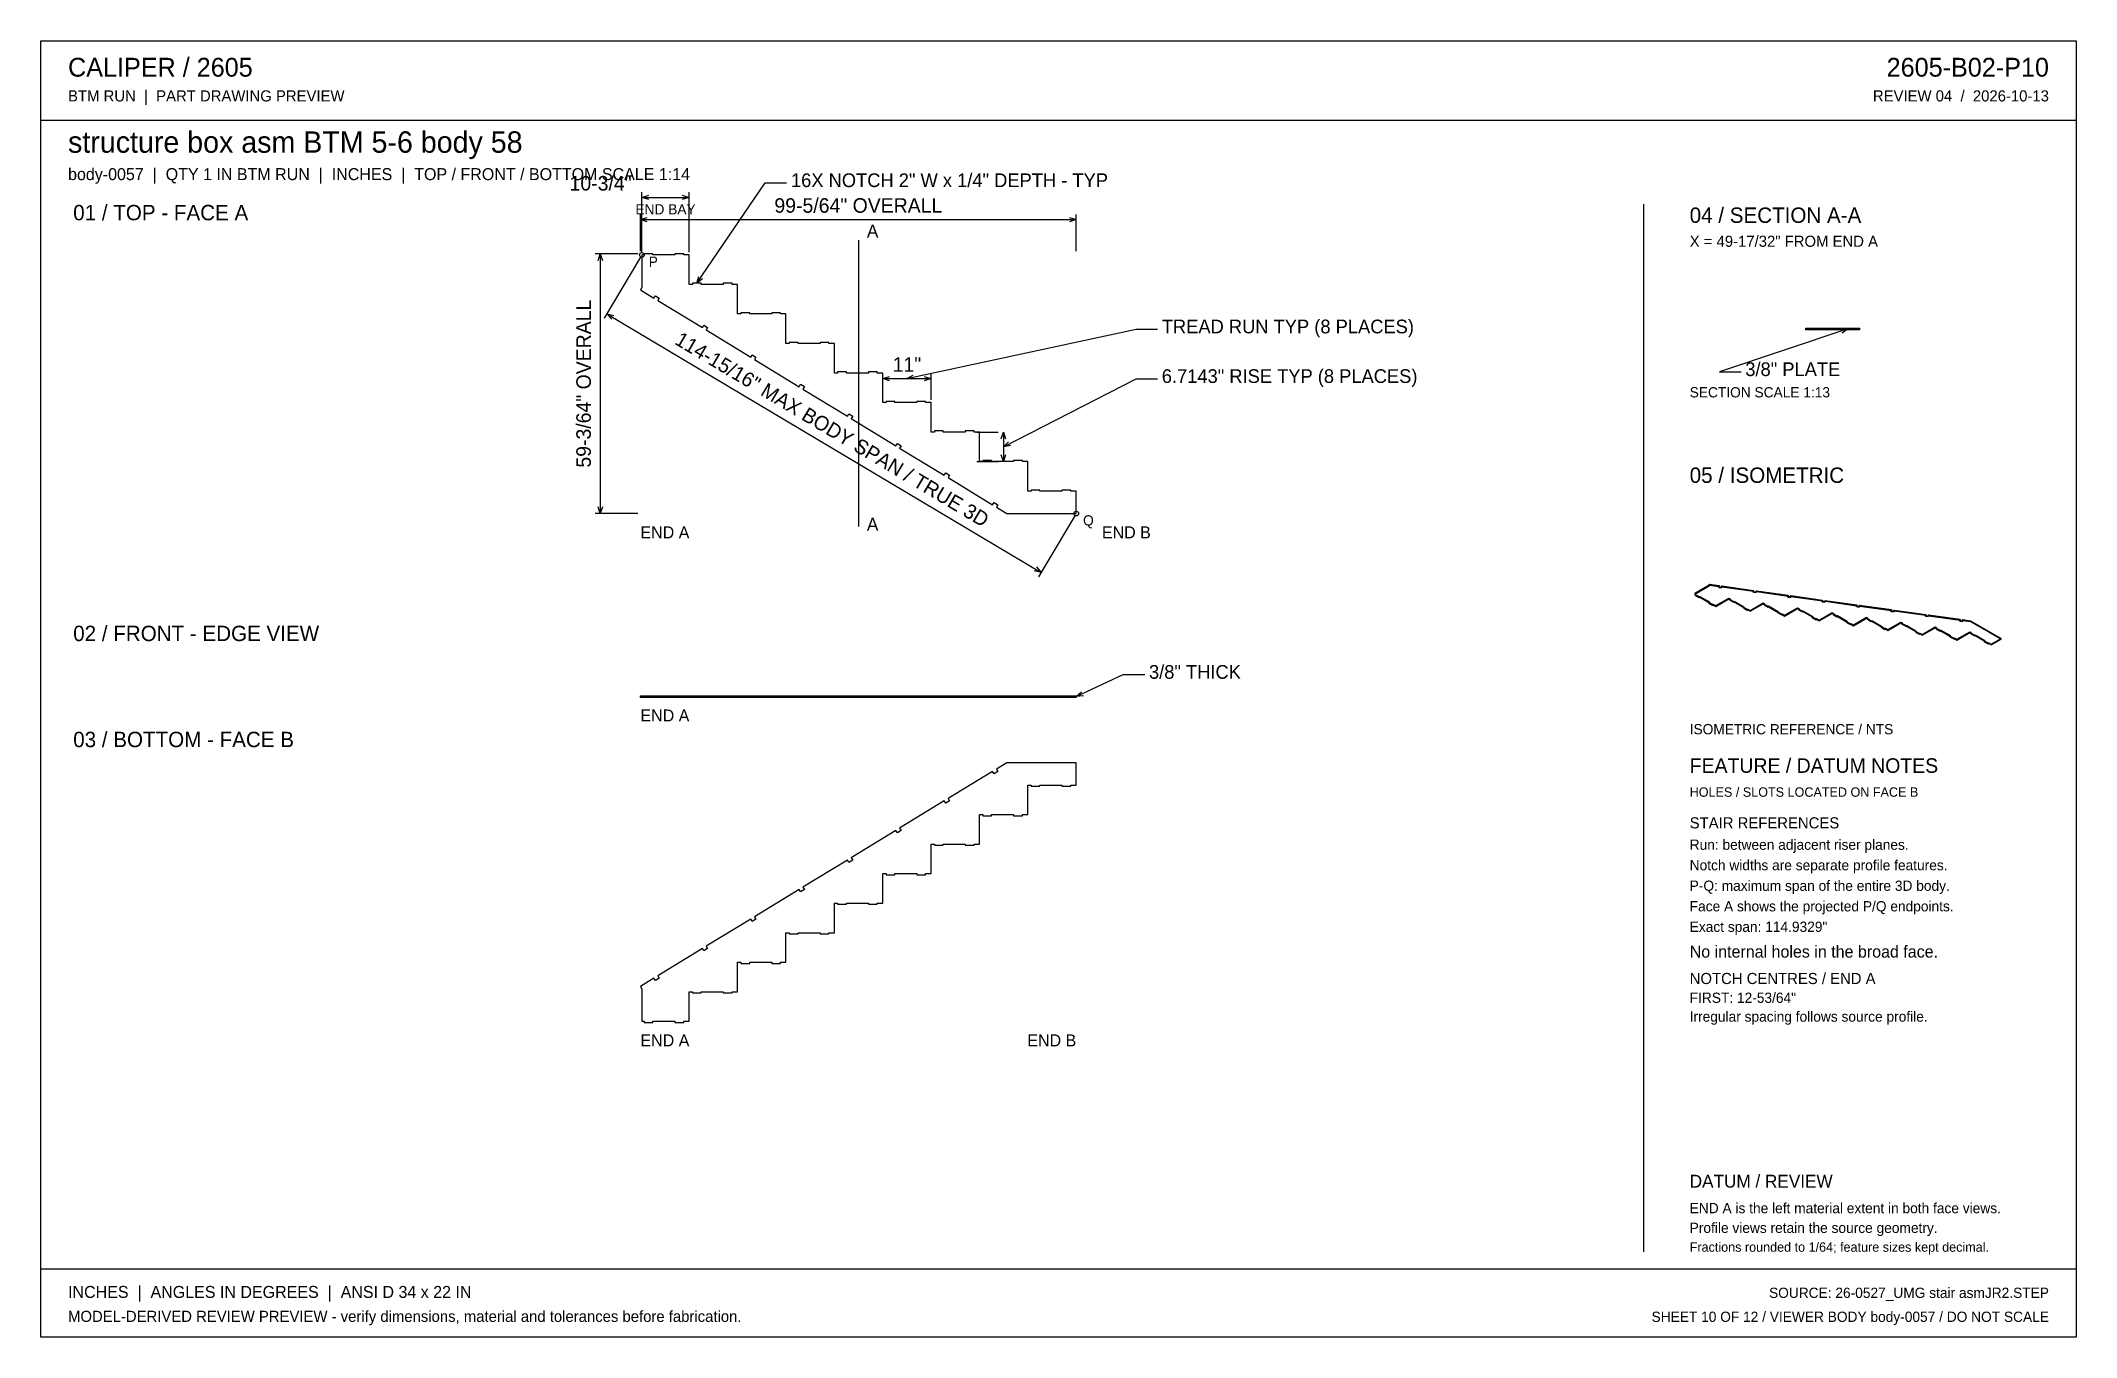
# Model space of a CAD drawing. Header units: inches. Extents: x 7 to 469, y 7 to 301.
import ezdxf
from ezdxf.enums import TextEntityAlignment as Align

# ---------------------------------------------------------------- set-up
doc = ezdxf.new("R2010")
doc.units = ezdxf.units.IN
doc.header["$MEASUREMENT"] = 0

msp = doc.modelspace()

# ---------------------------------------------------------------- linework, layer by layer
at = {"layer": 'ANNOTATION'}
for p, q in [((155.79, 246.23), (171.34, 269.08)), ((171.34, 269.08), (176.2, 269.08)), ((143.29, 253.28), (143.29, 266.94)), ((143.29, 265.78), (144.84, 266.26)), ((143.29, 265.78), (154.04, 265.78)), ((144.84, 265.29), (143.29, 265.78)), ((152.48, 266.26), (154.04, 265.78)), ((154.04, 265.78), (152.48, 265.29)), ((154.04, 253.28), (154.04, 266.94)), ((142.96, 253.53), (142.96, 261.89)), ((142.96, 260.72), (144.52, 261.21)), ((142.96, 260.72), (242.04, 260.72)), ((144.52, 260.24), (142.96, 260.72)), ((240.48, 261.21), (242.04, 260.72)), ((242.04, 260.72), (240.48, 260.24)), ((242.04, 253.53), (242.04, 261.89)), ((192.5, 256.05), (192.5, 190.97)), ((142.38, 252.94), (132.66, 252.94)), ((133.34, 251.39), (133.82, 252.94)), ((133.82, 252.94), (133.82, 193.89)), ((133.82, 252.94), (134.31, 251.39)), ((142.99, 252.19), (134.73, 238.33)), ((155.79, 246.23), (156.26, 247.79)), ((157.06, 247.24), (155.79, 246.23)), ((135.33, 239.33), (234.08, 180.52)), ((136.42, 238.11), (135.33, 239.33)), ((135.33, 239.33), (136.91, 238.95)), ((203.54, 224.57), (255.65, 235.83)), ((255.65, 235.83), (260.51, 235.83)), ((417.47, 235.85), (388.31, 226.12)), ((415.84, 235.82), (417.47, 235.85)), ((417.47, 235.85), (416.15, 234.9)), ((198.04, 219.71), (198.04, 225.73)), ((198.04, 224.57), (199.59, 225.05)), ((198.04, 224.57), (209.04, 224.57)), ((199.59, 224.08), (198.04, 224.57)), ((203.54, 224.57), (204.96, 225.37)), ((205.16, 224.42), (203.54, 224.57)), ((207.48, 225.05), (209.04, 224.57)), ((209.04, 224.57), (207.48, 224.08)), ((209.04, 219.71), (209.04, 225.73)), ((225.48, 209.05), (255.65, 224.55)), ((255.65, 224.55), (260.51, 224.55)), ((388.31, 226.12), (393.17, 226.12)), ((219.45, 212.41), (224.32, 212.41)), ((225, 210.85), (225.48, 212.41)), ((225.48, 212.41), (225.48, 205.69)), ((225.48, 212.41), (225.97, 210.85)), ((225.48, 209.05), (226.64, 210.19)), ((227.09, 209.33), (225.48, 209.05)), ((219.45, 205.69), (224.32, 205.69)), ((225.48, 205.69), (225, 207.25)), ((225.97, 207.25), (225.48, 205.69)), ((133.82, 193.89), (133.34, 195.45)), ((134.31, 195.45), (133.82, 193.89)), ((142.38, 193.89), (132.66, 193.89)), ((241.74, 193.39), (233.48, 179.52)), ((234.08, 180.52), (232.49, 180.9)), ((232.99, 181.74), (234.08, 180.52)), ((242.04, 152.26), (252.73, 157.31)), ((242.04, 152.26), (243.24, 153.36)), ((252.73, 157.31), (257.59, 157.31)), ((243.65, 152.48), (242.04, 152.26))]:
    msp.add_line(p, q, dxfattribs=at)
for centre in [(143.29, 252.69), (242.04, 193.89)]:
    msp.add_circle(centre, 0.544, dxfattribs=at)
at = {"layer": 'OUTLINE'}
for p, q in [((6.61, 301.39), (469.39, 301.39)), ((6.61, 6.61), (6.61, 301.39)), ((469.39, 301.39), (469.39, 6.61)), ((6.61, 283.31), (469.39, 283.31)), ((371, 264.25), (371, 26.06)), ((143.29, 252.69), (143.29, 245.28)), ((143.79, 252.69), (143.29, 252.69)), ((145.79, 252.94), (143.79, 252.94)), ((143.79, 252.94), (143.79, 252.69)), ((145.79, 252.69), (145.79, 252.94)), ((150.79, 252.69), (145.79, 252.69)), ((152.79, 252.94), (150.79, 252.94)), ((150.79, 252.94), (150.79, 252.69)), ((152.79, 252.69), (152.79, 252.94)), ((154.04, 252.69), (152.79, 252.69)), ((154.04, 245.98), (154.04, 252.69)), ((143.29, 245.28), (142.96, 244.75)), ((154.79, 245.98), (154.04, 245.98)), ((156.79, 246.23), (154.79, 246.23)), ((154.79, 246.23), (154.79, 245.98)), ((156.79, 245.98), (156.79, 246.23)), ((161.79, 245.98), (156.79, 245.98)), ((163.79, 246.23), (161.79, 246.23)), ((161.79, 246.23), (161.79, 245.98)), ((163.79, 245.98), (163.79, 246.23)), ((165.04, 245.98), (163.79, 245.98)), ((165.04, 239.26), (165.04, 245.98)), ((142.96, 244.75), (146.03, 242.88)), ((146.03, 242.88), (146.36, 243.41)), ((146.36, 243.41), (147.22, 242.88)), ((147.22, 242.88), (146.89, 242.35)), ((146.89, 242.35), (157.03, 236.16)), ((157.03, 236.16), (157.36, 236.69)), ((157.36, 236.69), (158.22, 236.17)), ((158.22, 236.17), (157.89, 235.63)), ((165.79, 239.26), (165.04, 239.26)), ((167.79, 239.51), (165.79, 239.51)), ((165.79, 239.51), (165.79, 239.26)), ((167.79, 239.26), (167.79, 239.51)), ((172.79, 239.26), (167.79, 239.26)), ((174.79, 239.51), (172.79, 239.51)), ((172.79, 239.51), (172.79, 239.26)), ((174.79, 239.26), (174.79, 239.51)), ((176.04, 239.26), (174.79, 239.26)), ((176.04, 232.55), (176.04, 239.26)), ((407.88, 236.06), (420.08, 236.06)), ((407.88, 235.65), (407.88, 236.06)), ((408.46, 235.65), (408.87, 236.06)), ((410.02, 235.65), (410.42, 236.06)), ((411.58, 235.65), (411.98, 236.06)), ((413.13, 235.65), (413.53, 236.06)), ((414.69, 235.65), (415.09, 236.06)), ((416.24, 235.65), (416.65, 236.06)), ((417.8, 235.65), (418.2, 236.06)), ((419.35, 235.65), (419.76, 236.06)), ((420.08, 236.06), (420.08, 235.65)), ((157.89, 235.63), (168.03, 229.45)), ((176.79, 232.55), (176.04, 232.55)), ((178.79, 232.8), (176.79, 232.8)), ((176.79, 232.8), (176.79, 232.55)), ((178.79, 232.55), (178.79, 232.8)), ((183.79, 232.55), (178.79, 232.55)), ((185.79, 232.8), (183.79, 232.8)), ((183.79, 232.8), (183.79, 232.55)), ((185.79, 232.55), (185.79, 232.8)), ((187.04, 232.55), (185.79, 232.55)), ((187.04, 225.84), (187.04, 232.55)), ((420.08, 235.65), (407.88, 235.65)), ((168.03, 229.45), (168.36, 229.98)), ((168.36, 229.98), (169.22, 229.45)), ((169.22, 229.45), (168.89, 228.92)), ((168.89, 228.92), (179.03, 222.73)), ((179.03, 222.73), (179.36, 223.27)), ((179.36, 223.27), (180.22, 222.74)), ((180.22, 222.74), (179.89, 222.2)), ((179.89, 222.2), (190.03, 216.02)), ((187.79, 225.84), (187.04, 225.84)), ((189.79, 226.09), (187.79, 226.09)), ((187.79, 226.09), (187.79, 225.84)), ((189.79, 225.84), (189.79, 226.09)), ((194.79, 225.84), (189.79, 225.84)), ((196.79, 226.09), (194.79, 226.09)), ((194.79, 226.09), (194.79, 225.84)), ((196.79, 225.84), (196.79, 226.09)), ((198.04, 225.84), (196.79, 225.84)), ((198.04, 219.12), (198.04, 225.84)), ((198.79, 219.12), (198.04, 219.12)), ((200.79, 219.37), (198.79, 219.37)), ((198.79, 219.37), (198.79, 219.12)), ((200.79, 219.12), (200.79, 219.37)), ((205.79, 219.12), (200.79, 219.12)), ((207.79, 219.37), (205.79, 219.37)), ((205.79, 219.37), (205.79, 219.12)), ((207.79, 219.12), (207.79, 219.37)), ((209.04, 219.12), (207.79, 219.12)), ((209.04, 212.41), (209.04, 219.12)), ((190.03, 216.02), (190.36, 216.55)), ((190.36, 216.55), (191.22, 216.02)), ((191.22, 216.02), (190.89, 215.49)), ((190.89, 215.49), (201.03, 209.3)), ((201.03, 209.3), (201.36, 209.84)), ((201.36, 209.84), (202.22, 209.31)), ((202.22, 209.31), (201.89, 208.78)), ((201.89, 208.78), (212.03, 202.59)), ((209.79, 212.41), (209.04, 212.41)), ((211.79, 212.66), (209.79, 212.66)), ((209.79, 212.66), (209.79, 212.41)), ((211.79, 212.41), (211.79, 212.66)), ((216.79, 212.41), (211.79, 212.41)), ((218.79, 212.66), (216.79, 212.66)), ((216.79, 212.66), (216.79, 212.41)), ((218.79, 212.41), (218.79, 212.66)), ((220.04, 212.41), (218.79, 212.41)), ((220.04, 205.69), (220.04, 212.41)), ((220.79, 205.69), (220.04, 205.69)), ((222.79, 205.94), (220.79, 205.94)), ((220.79, 205.94), (220.79, 205.69)), ((222.79, 205.69), (222.79, 205.94)), ((227.79, 205.69), (222.79, 205.69)), ((229.79, 205.94), (227.79, 205.94)), ((227.79, 205.94), (227.79, 205.69)), ((229.79, 205.69), (229.79, 205.94)), ((231.04, 205.69), (229.79, 205.69)), ((231.04, 198.98), (231.04, 205.69)), ((212.03, 202.59), (212.36, 203.12)), ((212.36, 203.12), (213.22, 202.6)), ((213.22, 202.6), (212.89, 202.06)), ((212.89, 202.06), (223.03, 195.88)), ((233.79, 199.23), (231.79, 199.23)), ((231.79, 199.23), (231.79, 198.98)), ((233.79, 198.98), (233.79, 199.23)), ((240.79, 199.23), (238.79, 199.23)), ((238.79, 199.23), (238.79, 198.98)), ((240.79, 198.98), (240.79, 199.23)), ((223.03, 195.88), (223.36, 196.41)), ((223.36, 196.41), (224.22, 195.88)), ((224.22, 195.88), (223.89, 195.35)), ((223.89, 195.35), (226.28, 193.89)), ((231.79, 198.98), (231.04, 198.98)), ((238.79, 198.98), (233.79, 198.98)), ((242.04, 198.98), (240.79, 198.98)), ((242.04, 193.89), (242.04, 198.98)), ((226.28, 193.89), (242.04, 193.89)), ((385.94, 177.59), (382.67, 175.7)), ((385.94, 177.4), (382.67, 175.51)), ((386.03, 177.81), (385.94, 177.59)), ((386.03, 177.62), (385.94, 177.4)), ((385.94, 177.4), (385.94, 177.59)), ((386.03, 177.62), (386.03, 177.81)), ((386.03, 177.81), (388.22, 177.51)), ((386.03, 177.62), (388.22, 177.32)), ((388.22, 177.51), (388.12, 177.29)), ((388.22, 177.32), (388.12, 177.1)), ((388.12, 177.1), (388.12, 177.29)), ((388.12, 177.29), (388.74, 177.2)), ((388.12, 177.1), (388.74, 177.01)), ((388.22, 177.32), (388.22, 177.51)), ((388.83, 177.42), (388.74, 177.2)), ((388.83, 177.23), (388.74, 177.01)), ((388.74, 177.01), (388.74, 177.2)), ((388.83, 177.42), (396.04, 176.41)), ((388.83, 177.23), (388.83, 177.42)), ((388.83, 177.23), (396.04, 176.22)), ((396.04, 176.41), (395.95, 176.19)), ((396.04, 176.22), (395.95, 176)), ((395.95, 176.19), (396.57, 176.11)), ((395.95, 176), (395.95, 176.19)), ((395.95, 176), (396.57, 175.92)), ((396.04, 176.22), (396.04, 176.41)), ((396.66, 176.33), (396.57, 176.11)), ((396.66, 176.14), (396.57, 175.92)), ((396.57, 175.92), (396.57, 176.11)), ((396.66, 176.14), (396.66, 176.33)), ((396.66, 176.33), (403.87, 175.32)), ((396.66, 176.14), (403.87, 175.13)), ((382.67, 175.7), (382.89, 175.57)), ((382.67, 175.7), (382.67, 175.51)), ((382.67, 175.51), (382.89, 175.38)), ((382.78, 175.51), (382.89, 175.57)), ((382.78, 175.51), (383.66, 175)), ((382.78, 175.32), (382.78, 175.51)), ((382.78, 175.32), (382.89, 175.38)), ((382.78, 175.32), (383.66, 174.81)), ((382.89, 175.38), (382.89, 175.57)), ((383.66, 175), (383.77, 175.06)), ((383.66, 174.81), (383.66, 175)), ((383.66, 174.81), (383.77, 174.87)), ((383.77, 174.87), (383.77, 175.06)), ((383.77, 175.06), (385.98, 173.79)), ((383.77, 174.87), (385.98, 173.6)), ((385.87, 173.72), (385.98, 173.79)), ((385.87, 173.72), (386.75, 173.21)), ((385.87, 173.53), (385.87, 173.72)), ((385.87, 173.53), (385.98, 173.6)), ((385.87, 173.53), (386.75, 173.02)), ((385.98, 173.6), (385.98, 173.79)), ((386.75, 173.21), (386.86, 173.28)), ((386.75, 173.02), (386.75, 173.21)), ((386.75, 173.02), (386.86, 173.09)), ((386.86, 173.28), (387.42, 172.96)), ((386.86, 173.09), (386.86, 173.28)), ((386.86, 173.09), (387.42, 172.77)), ((387.42, 172.96), (390.38, 174.67)), ((387.42, 172.77), (390.38, 174.48)), ((387.42, 172.77), (387.42, 172.96)), ((390.38, 174.67), (390.71, 174.48)), ((390.38, 174.48), (390.38, 174.67)), ((390.38, 174.48), (390.71, 174.29)), ((390.6, 174.42), (390.71, 174.48)), ((390.6, 174.23), (390.6, 174.42)), ((390.6, 174.42), (391.49, 173.91)), ((390.6, 174.23), (390.71, 174.29)), ((390.6, 174.23), (391.49, 173.72)), ((390.71, 174.29), (390.71, 174.48)), ((391.49, 173.91), (391.6, 173.97)), ((391.49, 173.72), (391.49, 173.91)), ((391.49, 173.72), (391.6, 173.78)), ((391.6, 173.78), (391.6, 173.97)), ((391.6, 173.97), (393.81, 172.7)), ((391.6, 173.78), (393.81, 172.5)), ((393.7, 172.63), (393.81, 172.7)), ((393.7, 172.44), (393.7, 172.63)), ((393.7, 172.63), (394.58, 172.12)), ((393.7, 172.44), (393.81, 172.5)), ((393.7, 172.44), (394.58, 171.93)), ((393.81, 172.5), (393.81, 172.7)), ((394.58, 172.12), (394.69, 172.18)), ((394.58, 171.93), (394.58, 172.12)), ((394.58, 171.93), (394.69, 171.99)), ((394.69, 171.99), (394.69, 172.18)), ((394.69, 172.18), (395.24, 171.87)), ((394.69, 171.99), (395.24, 171.67)), ((395.24, 171.87), (398.21, 173.58)), ((395.24, 171.67), (398.21, 173.39)), ((395.24, 171.67), (395.24, 171.87)), ((398.21, 173.39), (398.21, 173.58)), ((398.21, 173.58), (398.54, 173.39)), ((398.21, 173.39), (398.54, 173.2)), ((398.43, 173.32), (398.54, 173.39)), ((398.43, 173.32), (399.31, 172.81)), ((398.43, 173.13), (398.43, 173.32)), ((398.43, 173.13), (398.54, 173.2)), ((398.43, 173.13), (399.31, 172.62)), ((398.54, 173.2), (398.54, 173.39)), ((399.31, 172.81), (399.42, 172.88)), ((399.31, 172.62), (399.31, 172.81)), ((399.31, 172.62), (399.42, 172.69)), ((399.42, 172.69), (399.42, 172.88)), ((399.42, 172.88), (401.63, 171.6)), ((399.42, 172.69), (401.63, 171.41)), ((401.52, 171.54), (401.63, 171.6)), ((401.52, 171.35), (401.52, 171.54)), ((401.52, 171.54), (402.41, 171.03)), ((401.52, 171.35), (401.63, 171.41)), ((401.52, 171.35), (402.41, 170.84)), ((401.63, 171.41), (401.63, 171.6)), ((403.07, 170.77), (406.04, 172.49)), ((403.07, 170.58), (406.04, 172.29)), ((403.87, 175.32), (403.78, 175.1)), ((403.87, 175.13), (403.78, 174.91)), ((403.78, 175.1), (404.39, 175.02)), ((403.78, 174.91), (403.78, 175.1)), ((403.78, 174.91), (404.39, 174.82)), ((403.87, 175.13), (403.87, 175.32)), ((404.48, 175.23), (404.39, 175.02)), ((404.48, 175.04), (404.39, 174.82)), ((404.39, 174.82), (404.39, 175.02)), ((404.48, 175.04), (404.48, 175.23)), ((404.48, 175.23), (411.7, 174.23)), ((404.48, 175.04), (411.7, 174.04)), ((406.04, 172.49), (406.37, 172.29)), ((406.04, 172.29), (406.04, 172.49)), ((406.04, 172.29), (406.37, 172.1)), ((406.26, 172.23), (406.37, 172.29)), ((406.26, 172.04), (406.26, 172.23)), ((406.26, 172.23), (407.14, 171.72)), ((406.26, 172.04), (406.37, 172.1)), ((406.26, 172.04), (407.14, 171.53)), ((406.37, 172.1), (406.37, 172.29)), ((407.14, 171.72), (407.25, 171.78)), ((407.14, 171.53), (407.14, 171.72)), ((407.14, 171.53), (407.25, 171.59)), ((407.25, 171.78), (409.46, 170.51)), ((407.25, 171.59), (407.25, 171.78)), ((407.25, 171.59), (409.46, 170.32)), ((410.9, 169.68), (413.86, 171.39)), ((411.7, 174.23), (411.6, 174.01)), ((411.7, 174.04), (411.6, 173.82)), ((411.6, 174.01), (412.22, 173.92)), ((411.6, 173.82), (411.6, 174.01)), ((411.6, 173.82), (412.22, 173.73)), ((411.7, 174.04), (411.7, 174.23)), ((412.31, 174.14), (412.22, 173.92)), ((412.31, 173.95), (412.22, 173.73)), ((412.22, 173.73), (412.22, 173.92)), ((412.31, 174.14), (419.52, 173.13)), ((412.31, 173.95), (412.31, 174.14)), ((412.31, 173.95), (419.52, 172.94)), ((413.86, 171.2), (413.86, 171.39)), ((413.86, 171.39), (414.19, 171.2)), ((419.52, 173.13), (419.43, 172.91)), ((419.52, 172.94), (419.43, 172.72)), ((419.43, 172.72), (419.43, 172.91)), ((419.43, 172.91), (420.05, 172.83)), ((419.43, 172.72), (420.05, 172.64)), ((419.52, 172.94), (419.52, 173.13)), ((420.14, 173.05), (420.05, 172.83)), ((420.14, 172.86), (420.05, 172.64)), ((420.05, 172.64), (420.05, 172.83)), ((420.14, 172.86), (420.14, 173.05)), ((420.14, 173.05), (427.35, 172.04)), ((420.14, 172.86), (427.35, 171.85)), ((427.35, 172.04), (427.26, 171.82)), ((427.35, 171.85), (427.26, 171.63)), ((427.26, 171.63), (427.26, 171.82)), ((427.26, 171.82), (427.87, 171.74)), ((427.26, 171.63), (427.87, 171.54)), ((427.35, 171.85), (427.35, 172.04)), ((427.96, 171.95), (427.87, 171.74)), ((427.96, 171.76), (427.87, 171.54)), ((427.87, 171.54), (427.87, 171.74)), ((427.96, 171.76), (427.96, 171.95)), ((427.96, 171.95), (435.18, 170.95)), ((427.96, 171.76), (435.18, 170.76)), ((402.41, 171.03), (402.52, 171.09)), ((402.41, 170.84), (402.41, 171.03)), ((402.41, 170.84), (402.52, 170.9)), ((402.52, 170.9), (402.52, 171.09)), ((402.52, 171.09), (403.07, 170.77)), ((402.52, 170.9), (403.07, 170.58)), ((403.07, 170.58), (403.07, 170.77)), ((409.35, 170.44), (409.46, 170.51)), ((409.35, 170.44), (410.23, 169.93)), ((409.35, 170.25), (409.35, 170.44)), ((409.35, 170.25), (409.46, 170.32)), ((409.35, 170.25), (410.23, 169.74)), ((409.46, 170.32), (409.46, 170.51)), ((410.23, 169.93), (410.34, 170)), ((410.23, 169.74), (410.23, 169.93)), ((410.23, 169.74), (410.34, 169.81)), ((410.34, 169.81), (410.34, 170)), ((410.34, 170), (410.9, 169.68)), ((410.34, 169.81), (410.9, 169.49)), ((410.9, 169.49), (413.86, 171.2)), ((410.9, 169.49), (410.9, 169.68)), ((413.86, 171.2), (414.19, 171.01)), ((414.08, 171.14), (414.19, 171.2)), ((414.08, 170.95), (414.08, 171.14)), ((414.08, 171.14), (414.97, 170.63)), ((414.08, 170.95), (414.19, 171.01)), ((414.08, 170.95), (414.97, 170.44)), ((414.19, 171.01), (414.19, 171.2)), ((414.97, 170.63), (415.08, 170.69)), ((414.97, 170.44), (414.97, 170.63)), ((414.97, 170.44), (415.08, 170.5)), ((415.08, 170.69), (417.29, 169.42)), ((415.08, 170.5), (415.08, 170.69)), ((415.08, 170.5), (417.29, 169.22)), ((417.18, 169.35), (417.29, 169.42)), ((417.18, 169.35), (418.06, 168.84)), ((417.18, 169.16), (417.18, 169.35)), ((417.18, 169.16), (417.29, 169.22)), ((417.18, 169.16), (418.06, 168.65)), ((417.29, 169.22), (417.29, 169.42)), ((418.06, 168.84), (418.17, 168.91)), ((418.06, 168.65), (418.06, 168.84)), ((418.06, 168.65), (418.17, 168.71)), ((418.17, 168.91), (418.72, 168.59)), ((418.17, 168.71), (418.17, 168.91)), ((418.17, 168.71), (418.72, 168.39)), ((418.72, 168.59), (421.69, 170.3)), ((418.72, 168.39), (421.69, 170.11)), ((418.72, 168.39), (418.72, 168.59)), ((421.69, 170.11), (421.69, 170.3)), ((421.69, 170.3), (422.02, 170.11)), ((421.69, 170.11), (422.02, 169.92)), ((421.91, 170.04), (422.02, 170.11)), ((421.91, 170.04), (422.79, 169.53)), ((421.91, 169.85), (421.91, 170.04)), ((421.91, 169.85), (422.02, 169.92)), ((421.91, 169.85), (422.79, 169.34)), ((422.02, 169.92), (422.02, 170.11)), ((422.79, 169.53), (422.9, 169.6)), ((422.79, 169.34), (422.79, 169.53)), ((422.79, 169.34), (422.9, 169.41)), ((422.9, 169.6), (425.11, 168.32)), ((422.9, 169.41), (422.9, 169.6)), ((422.9, 169.41), (425.11, 168.13)), ((425, 168.26), (425.11, 168.32)), ((425, 168.26), (425.89, 167.75)), ((425, 168.07), (425, 168.26)), ((425, 168.07), (425.11, 168.13)), ((425, 168.07), (425.89, 167.56)), ((425.11, 168.13), (425.11, 168.32)), ((425.89, 167.75), (426, 167.81)), ((425.89, 167.56), (425.89, 167.75)), ((425.89, 167.56), (426, 167.62)), ((426, 167.62), (426, 167.81)), ((426, 167.81), (426.55, 167.49)), ((426, 167.62), (426.55, 167.3)), ((426.55, 167.49), (429.52, 169.21)), ((426.55, 167.3), (429.52, 169.01)), ((426.55, 167.3), (426.55, 167.49)), ((429.52, 169.21), (429.85, 169.01)), ((429.52, 169.01), (429.52, 169.21)), ((429.52, 169.01), (429.85, 168.82)), ((429.74, 168.95), (429.85, 169.01)), ((429.74, 168.76), (429.74, 168.95)), ((429.74, 168.95), (430.62, 168.44)), ((429.74, 168.76), (429.85, 168.82)), ((429.74, 168.76), (430.62, 168.25)), ((429.85, 168.82), (429.85, 169.01)), ((430.62, 168.44), (430.73, 168.5)), ((430.62, 168.25), (430.62, 168.44)), ((430.62, 168.25), (430.73, 168.31)), ((430.73, 168.5), (432.94, 167.23)), ((430.73, 168.31), (430.73, 168.5)), ((430.73, 168.31), (432.94, 167.04)), ((432.83, 167.16), (432.94, 167.23)), ((432.83, 167.16), (433.71, 166.65)), ((432.83, 166.97), (432.83, 167.16)), ((432.83, 166.97), (432.94, 167.04)), ((432.83, 166.97), (433.71, 166.46)), ((432.94, 167.04), (432.94, 167.23)), ((433.71, 166.65), (433.82, 166.72)), ((433.71, 166.46), (433.71, 166.65)), ((433.82, 166.53), (433.82, 166.72)), ((433.82, 166.72), (434.38, 166.4)), ((434.38, 166.4), (437.34, 168.11)), ((434.38, 166.21), (437.34, 167.92)), ((435.18, 170.95), (435.08, 170.73)), ((435.18, 170.76), (435.08, 170.54)), ((435.08, 170.73), (435.7, 170.64)), ((435.08, 170.54), (435.08, 170.73)), ((435.08, 170.54), (435.7, 170.45)), ((435.18, 170.76), (435.18, 170.95)), ((435.79, 170.86), (435.7, 170.64)), ((435.79, 170.67), (435.7, 170.45)), ((435.7, 170.45), (435.7, 170.64)), ((435.79, 170.86), (443, 169.85)), ((435.79, 170.67), (435.79, 170.86)), ((435.79, 170.67), (443, 169.66)), ((437.34, 168.11), (437.67, 167.92)), ((437.34, 167.92), (437.34, 168.11)), ((437.34, 167.92), (437.67, 167.73)), ((437.56, 167.86), (437.67, 167.92)), ((437.56, 167.86), (438.45, 167.35)), ((437.56, 167.67), (437.56, 167.86)), ((437.56, 167.67), (437.67, 167.73)), ((437.56, 167.67), (438.45, 167.16)), ((437.67, 167.73), (437.67, 167.92)), ((438.45, 167.35), (438.56, 167.41)), ((438.45, 167.16), (438.45, 167.35)), ((438.45, 167.16), (438.56, 167.22)), ((438.56, 167.22), (438.56, 167.41)), ((438.56, 167.41), (440.77, 166.14)), ((438.56, 167.22), (440.77, 165.94)), ((442.2, 165.31), (445.17, 167.02)), ((442.2, 165.12), (445.17, 166.83)), ((443, 169.85), (442.91, 169.63)), ((443, 169.66), (442.91, 169.44)), ((442.91, 169.44), (442.91, 169.63)), ((442.91, 169.63), (443.53, 169.55)), ((442.91, 169.44), (443.53, 169.36)), ((443, 169.66), (443, 169.85)), ((443.62, 169.77), (443.53, 169.55)), ((443.62, 169.58), (443.53, 169.36)), ((443.53, 169.36), (443.53, 169.55)), ((443.62, 169.77), (445.32, 169.53)), ((443.62, 169.58), (443.62, 169.77)), ((443.62, 169.58), (445.32, 169.34)), ((445.17, 166.83), (445.17, 167.02)), ((445.17, 167.02), (445.5, 166.83)), ((445.17, 166.83), (445.5, 166.64)), ((445.32, 169.53), (452.28, 165.51)), ((445.32, 169.34), (445.32, 169.53)), ((445.32, 169.34), (452.28, 165.32)), ((445.39, 166.76), (445.5, 166.83)), ((445.39, 166.76), (446.27, 166.25)), ((445.39, 166.57), (445.39, 166.76)), ((445.39, 166.57), (445.5, 166.64)), ((445.5, 166.64), (445.5, 166.83)), ((433.71, 166.46), (433.82, 166.53)), ((433.82, 166.53), (434.38, 166.21)), ((434.38, 166.21), (434.38, 166.4)), ((440.66, 166.07), (440.77, 166.14)), ((440.66, 165.88), (440.66, 166.07)), ((440.66, 166.07), (441.54, 165.56)), ((440.66, 165.88), (440.77, 165.94)), ((440.66, 165.88), (441.54, 165.37)), ((440.77, 165.94), (440.77, 166.14)), ((441.54, 165.56), (441.65, 165.63)), ((441.54, 165.37), (441.54, 165.56)), ((441.54, 165.37), (441.65, 165.43)), ((441.65, 165.43), (441.65, 165.63)), ((441.65, 165.63), (442.2, 165.31)), ((441.65, 165.43), (442.2, 165.12)), ((442.2, 165.12), (442.2, 165.31)), ((445.39, 166.57), (446.27, 166.06)), ((446.27, 166.25), (446.38, 166.32)), ((446.27, 166.06), (446.27, 166.25)), ((446.27, 166.06), (446.38, 166.13)), ((446.38, 166.13), (446.38, 166.32)), ((446.38, 166.32), (448.59, 165.04)), ((446.38, 166.13), (448.59, 164.85)), ((448.48, 164.98), (448.59, 165.04)), ((448.48, 164.79), (448.48, 164.98)), ((448.48, 164.98), (449.37, 164.47)), ((448.48, 164.79), (448.59, 164.85)), ((448.48, 164.79), (449.37, 164.28)), ((448.59, 164.85), (448.59, 165.04)), ((449.37, 164.47), (449.48, 164.53)), ((449.37, 164.28), (449.37, 164.47)), ((449.37, 164.28), (449.48, 164.34)), ((449.48, 164.34), (449.48, 164.53)), ((449.48, 164.53), (450.03, 164.21)), ((449.48, 164.34), (450.03, 164.02)), ((450.03, 164.21), (452.28, 165.51)), ((450.03, 164.02), (452.28, 165.32)), ((450.03, 164.02), (450.03, 164.21)), ((452.28, 165.32), (452.28, 165.51)), ((142.96, 152.44), (242.04, 152.44)), ((142.96, 152.07), (142.96, 152.44)), ((242.04, 152.07), (142.96, 152.07)), ((242.04, 152.44), (242.04, 152.07)), ((223.03, 135.26), (212.89, 129.08)), ((223.36, 134.73), (223.03, 135.26)), ((224.22, 135.26), (223.36, 134.73)), ((226.28, 137.25), (223.89, 135.79)), ((223.89, 135.79), (224.22, 135.26)), ((242.04, 137.25), (226.28, 137.25)), ((242.04, 132.16), (242.04, 137.25)), ((231.04, 125.45), (231.04, 132.16)), ((231.04, 132.16), (231.79, 132.16)), ((231.79, 132.16), (231.79, 131.91)), ((231.79, 131.91), (233.79, 131.91)), ((233.79, 131.91), (233.79, 132.16)), ((233.79, 132.16), (238.79, 132.16)), ((238.79, 132.16), (238.79, 131.91)), ((238.79, 131.91), (240.79, 131.91)), ((240.79, 131.91), (240.79, 132.16)), ((240.79, 132.16), (242.04, 132.16)), ((212.03, 128.55), (201.89, 122.36)), ((212.36, 128.02), (212.03, 128.55)), ((213.22, 128.54), (212.36, 128.02)), ((212.89, 129.08), (213.22, 128.54)), ((220.04, 118.73), (220.04, 125.45)), ((220.04, 125.45), (220.79, 125.45)), ((220.79, 125.45), (220.79, 125.2)), ((220.79, 125.2), (222.79, 125.2)), ((222.79, 125.2), (222.79, 125.45)), ((222.79, 125.45), (227.79, 125.45)), ((227.79, 125.45), (227.79, 125.2)), ((227.79, 125.2), (229.79, 125.2)), ((229.79, 125.2), (229.79, 125.45)), ((229.79, 125.45), (231.04, 125.45)), ((201.03, 121.84), (190.89, 115.65)), ((201.36, 121.3), (201.03, 121.84)), ((202.22, 121.83), (201.36, 121.3)), ((201.89, 122.36), (202.22, 121.83)), ((209.04, 112.02), (209.04, 118.73)), ((209.04, 118.73), (209.79, 118.73)), ((209.79, 118.73), (209.79, 118.48)), ((209.79, 118.48), (211.79, 118.48)), ((211.79, 118.48), (211.79, 118.73)), ((211.79, 118.73), (216.79, 118.73)), ((216.79, 118.73), (216.79, 118.48)), ((216.79, 118.48), (218.79, 118.48)), ((218.79, 118.48), (218.79, 118.73)), ((218.79, 118.73), (220.04, 118.73)), ((190.03, 115.12), (179.89, 108.93)), ((190.36, 114.59), (190.03, 115.12)), ((191.22, 115.11), (190.36, 114.59)), ((190.89, 115.65), (191.22, 115.11)), ((198.04, 105.3), (198.04, 112.02)), ((198.04, 112.02), (198.79, 112.02)), ((198.79, 112.02), (198.79, 111.77)), ((198.79, 111.77), (200.79, 111.77)), ((200.79, 111.77), (200.79, 112.02)), ((200.79, 112.02), (205.79, 112.02)), ((205.79, 112.02), (205.79, 111.77)), ((205.79, 111.77), (207.79, 111.77)), ((207.79, 111.77), (207.79, 112.02)), ((207.79, 112.02), (209.04, 112.02)), ((179.03, 108.41), (168.89, 102.22)), ((179.36, 107.87), (179.03, 108.41)), ((180.22, 108.4), (179.36, 107.87)), ((179.89, 108.93), (180.22, 108.4)), ((168.89, 102.22), (169.22, 101.69)), ((187.04, 98.59), (187.04, 105.3)), ((187.04, 105.3), (187.79, 105.3)), ((187.79, 105.3), (187.79, 105.05)), ((187.79, 105.05), (189.79, 105.05)), ((189.79, 105.05), (189.79, 105.3)), ((189.79, 105.3), (194.79, 105.3)), ((194.79, 105.3), (194.79, 105.05)), ((194.79, 105.05), (196.79, 105.05)), ((196.79, 105.05), (196.79, 105.3)), ((196.79, 105.3), (198.04, 105.3)), ((168.03, 101.69), (157.89, 95.51)), ((168.36, 101.16), (168.03, 101.69)), ((169.22, 101.69), (168.36, 101.16)), ((176.04, 91.87), (176.04, 98.59)), ((176.04, 98.59), (176.79, 98.59)), ((176.79, 98.59), (176.79, 98.34)), ((176.79, 98.34), (178.79, 98.34)), ((178.79, 98.34), (178.79, 98.59)), ((178.79, 98.59), (183.79, 98.59)), ((183.79, 98.59), (183.79, 98.34)), ((183.79, 98.34), (185.79, 98.34)), ((185.79, 98.34), (185.79, 98.59)), ((185.79, 98.59), (187.04, 98.59)), ((157.03, 94.98), (146.89, 88.79)), ((157.36, 94.44), (157.03, 94.98)), ((158.22, 94.97), (157.36, 94.44)), ((157.89, 95.51), (158.22, 94.97)), ((146.03, 88.26), (142.96, 86.39)), ((146.36, 87.73), (146.03, 88.26)), ((147.22, 88.26), (146.36, 87.73)), ((146.89, 88.79), (147.22, 88.26)), ((165.04, 85.16), (165.04, 91.87)), ((165.04, 91.87), (165.79, 91.87)), ((165.79, 91.87), (165.79, 91.62)), ((165.79, 91.62), (167.79, 91.62)), ((167.79, 91.62), (167.79, 91.87)), ((167.79, 91.87), (172.79, 91.87)), ((172.79, 91.87), (172.79, 91.62)), ((172.79, 91.62), (174.79, 91.62)), ((174.79, 91.62), (174.79, 91.87)), ((174.79, 91.87), (176.04, 91.87)), ((142.96, 86.39), (143.29, 85.86)), ((143.29, 85.86), (143.29, 78.45)), ((154.04, 78.45), (154.04, 85.16)), ((154.04, 85.16), (154.79, 85.16)), ((154.79, 85.16), (154.79, 84.91)), ((154.79, 84.91), (156.79, 84.91)), ((156.79, 84.91), (156.79, 85.16)), ((156.79, 85.16), (161.79, 85.16)), ((161.79, 85.16), (161.79, 84.91)), ((161.79, 84.91), (163.79, 84.91)), ((163.79, 84.91), (163.79, 85.16)), ((163.79, 85.16), (165.04, 85.16)), ((143.29, 78.45), (143.79, 78.45)), ((143.79, 78.45), (143.79, 78.2)), ((143.79, 78.2), (145.79, 78.2)), ((145.79, 78.2), (145.79, 78.45)), ((145.79, 78.45), (150.79, 78.45)), ((150.79, 78.45), (150.79, 78.2)), ((150.79, 78.2), (152.79, 78.2)), ((152.79, 78.2), (152.79, 78.45)), ((152.79, 78.45), (154.04, 78.45)), ((6.61, 22.17), (469.39, 22.17)), ((469.39, 6.61), (6.61, 6.61))]:
    msp.add_line(p, q, dxfattribs=at)

# ---------------------------------------------------------------- texts
at = {"layer": 'ANNOTATION'}
for s, height, p in [('CALIPER / 2605', 4.2778, (12.83, 293.22)), ('BTM RUN  |  PART DRAWING PREVIEW', 2.5278, (12.83, 287.58)), ('structure box asm BTM 5-6 body 58', 4.8611, (12.83, 275.92)), ('body-0057  |  QTY 1 IN BTM RUN  |  INCHES  |  TOP / FRONT / BOTTOM SCALE 1:14', 2.7222, (12.83, 269.69)), ('16X NOTCH 2" W x 1/4" DEPTH - TYP', 3.1111, (177.18, 268.11)), ('01 / TOP - FACE A', 3.5, (14, 260.56)), ('A', 2.92, (194.44, 256.64)), ('04 / SECTION A-A', 3.5, (381.5, 259.97)), ('X = 49-17/32" FROM END A', 2.5278, (381.5, 254.53)), ('P', 2.33, (144.84, 249.97)), ('TREAD RUN TYP (8 PLACES)', 3.1111, (261.48, 234.86)), ('6.7143" RISE TYP (8 PLACES)', 3.1111, (261.48, 223.58)), ('3/8" PLATE', 3.111, (394.14, 225.15)), ('SECTION SCALE 1:13', 2.3333, (381.5, 220.29)), ('05 / ISOMETRIC', 3.5, (381.5, 200.86)), ('END A', 2.722, (142.96, 188.25)), ('A', 2.92, (194.44, 190)), ('Q', 2.33, (243.59, 191.17)), ('END B', 2.722, (247.87, 188.25)), ('02 / FRONT - EDGE VIEW', 3.5, (14, 164.89)), ('3/8" THICK', 3.111, (258.57, 156.33)), ('END A', 2.722, (142.96, 146.62)), ('03 / BOTTOM - FACE B', 3.5, (14, 140.78)), ('ISOMETRIC REFERENCE / NTS', 2.3333, (381.5, 143.69)), ('FEATURE / DATUM NOTES', 3.3056, (381.5, 134.94)), ('HOLES / SLOTS LOCATED ON FACE B', 2.1389, (381.5, 129.5)), ('STAIR REFERENCES', 2.5278, (381.5, 122.31)), ('Run: between adjacent riser planes.', 2.3333, (381.5, 117.44)), ('Notch widths are separate profile features.', 2.3333, (381.5, 112.78)), ('P-Q: maximum span of the entire 3D body.', 2.3333, (381.5, 108.11)), ('Face A shows the projected P/Q endpoints.', 2.3333, (381.5, 103.44)), ('Exact span: 114.9329"', 2.3333, (381.5, 98.78)), ('No internal holes in the broad face.', 2.7222, (381.5, 92.94)), ('NOTCH CENTRES / END A', 2.5278, (381.5, 86.92)), ('FIRST: 12-53/64"', 2.3333, (381.5, 82.64)), ('Irregular spacing follows source profile.', 2.3333, (381.5, 78.36)), ('END A', 2.722, (142.96, 72.75)), ('DATUM / REVIEW', 2.9167, (381.5, 40.64)), ('END A is the left material extent in both face views.', 2.3333, (381.5, 34.81)), ('Profile views retain the source geometry.', 2.3333, (381.5, 30.33)), ('Fractions rounded to 1/64; feature sizes kept decimal.', 2.1389, (381.5, 26.06)), ('INCHES  |  ANGLES IN DEGREES  |  ANSI D 34 x 22 IN', 2.7222, (12.83, 15.56)), ('MODEL-DERIVED REVIEW PREVIEW - verify dimensions, material and tolerances before fabrication.', 2.5278, (12.83, 10.11))]:
    msp.add_text(s, height=height, dxfattribs=at).set_placement(p)
for s, height, p in [('2605-B02-P10', 4.2778, (463.17, 293.22)), ('REVIEW 04  /  2026-10-13', 2.5278, (463.17, 287.58)), ('10-3/4"', 3.306, (140.95, 267.33)), ('END B', 2.722, (242.04, 72.75)), ('SOURCE: 26-0527_UMG stair asmJR2.STEP', 2.3333, (463.17, 15.56)), ('SHEET 10 OF 12 / VIEWER BODY body-0057 / DO NOT SCALE', 2.3333, (463.17, 10.11))]:
    msp.add_text(s, height=height, dxfattribs=at).set_placement(p, align=Align.RIGHT)
for s, height, p in [('END BAY', 2.333, (148.66, 261.89)), ('99-5/64" OVERALL', 3.3056, (192.5, 262.28)), ('11"', 3.306, (203.54, 226.12))]:
    msp.add_text(s, height=height, dxfattribs=at).set_placement(p, align=Align.CENTER)
for s, rotation, p in [('59-3/64" OVERALL', 90, (131.68, 223.42)), ('114-15/16" MAX BODY SPAN / TRUE 3D', -30.7729, (185.7, 211.6))]:
    msp.add_text(s, height=3.3056, rotation=rotation, dxfattribs=at).set_placement(p, align=Align.CENTER)

doc.saveas('drawing.dxf')
